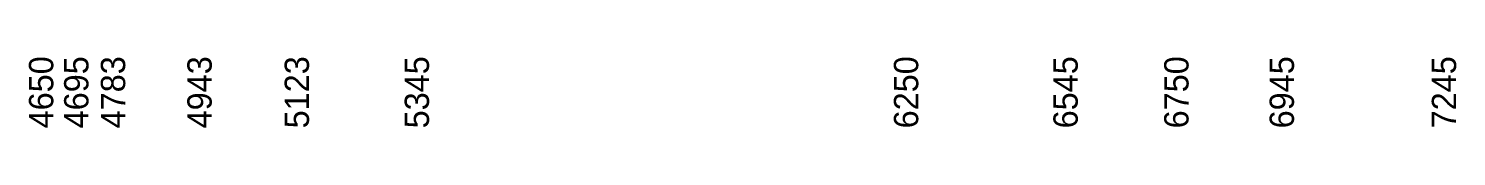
# Paper-space layout '08 Розгортки' of a CAD drawing. Header units: millimetres. Extents: x 0 to 841, y 0 to 594.
# Drawn here: x 280.2 to 385.9, y 121.3 to 126.5 of the extents above; entities that cross this region are included whole.
import ezdxf
from ezdxf.enums import TextEntityAlignment as Align

# ---------------------------------------------------------------- set-up
doc = ezdxf.new("R2010")
doc.units = ezdxf.units.MM
doc.layers.add('E-ELEV', color=7, linetype='Continuous')
doc.styles.add('PLEX_LIGHT', font='IBMPlexSans-Light.ttf')

psp = doc.layouts.new('08 Розгортки')

# ---------------------------------------------------------------- texts
at = {"layer": 'E-ELEV', "true_color": 0x29251f, "style": 'PLEX_LIGHT'}
for s, p in [('4650', (281.15, 126.57)), ('4695', (283.75, 126.57)), ('4783', (286.47, 126.57)), ('4943', (292.87, 126.57)), ('5123', (300.07, 126.57)), ('5345', (308.95, 126.57)), ('6250', (345.15, 126.57)), ('6545', (356.95, 126.57)), ('6750', (365.15, 126.57)), ('6945', (372.95, 126.57)), ('7245', (384.95, 126.57))]:
    psp.add_text(s, height=1.8, rotation=90, dxfattribs=at).set_placement(p, align=Align.MIDDLE_RIGHT)

doc.saveas('drawing.dxf')
